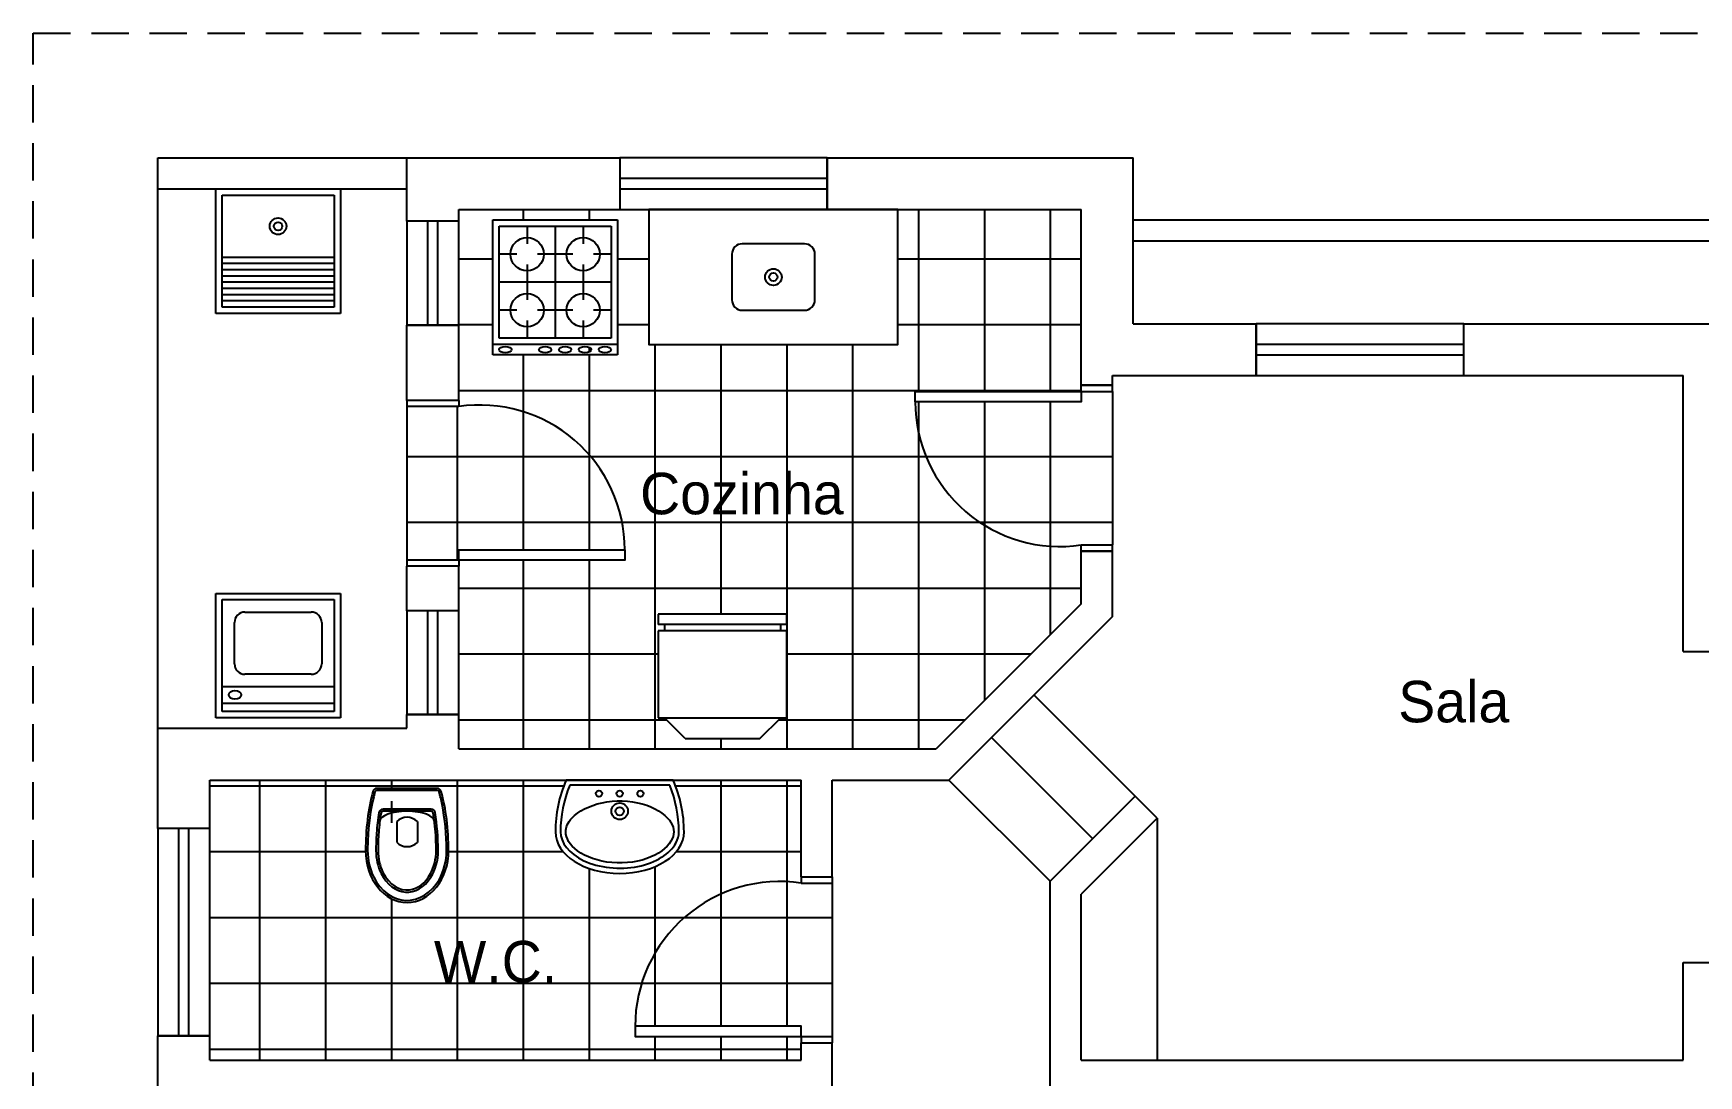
# Model space of a CAD drawing. Extents: x 0 to 13.3, y 0 to 8.5.
# Drawn here: x 0 to 8.02, y 3.52 to 8.55 of the extents above; entities that cross this region are included whole.
import ezdxf

# ---------------------------------------------------------------- set-up
doc = ezdxf.new("R2010")
doc.units = 0
doc.linetypes.add('ACAD_ISO02W100', pattern=[15, 12, -3])
for name, color, linetype in [('BLOCO', 5, 'CONTINUOUS'), ('BLOCOS', 5, 'CONTINUOUS'), ('HACHURA', 1, 'CONTINUOUS'), ('PAREDE', 7, 'CONTINUOUS'), ('PONTILHADO', 8, 'ACAD_ISO02W100')]:
    doc.layers.add(name, color=color, linetype=linetype)
doc.styles.add('PADRÃO', font='AVGARDN.TTF', dxfattribs={"height": 0.2})
pattern_1 = [(0, (-139.2433295770774, -143.6670879911325), (0, 0.3175), []), (90, (-139.2433295770774, -143.6670879911325), (-0.3175, 1.944062586693024e-17), [])]

# ---------------------------------------------------------------- blocks, each defined once
blk = doc.blocks.new('J50')
at = {"layer": 'BLOCO'}
for p, q in [((0, 0.25), (0, 0)), ((0.5, 0.25), (0, 0.25)), ((0.5, 0), (0.5, 0.25)), ((0.5, 0.1500000000000057), (0, 0.1500000000000057)), ((0, 0.09999999999999432), (0.5, 0.09999999999999432)), ((0, 0), (0.5, 0))]:
    blk.add_line(p, q, dxfattribs=at)
blk = doc.blocks.new('J1')
at = {"layer": 'BLOCO'}
for p, q in [((0, 0.25), (0, 0)), ((1, 0.25), (0, 0.25)), ((1, 0), (1, 0.25)), ((1, 0.1500000000000057), (0, 0.1500000000000057)), ((0, 0.09999999999999432), (1, 0.09999999999999432)), ((0, 0), (1, 0))]:
    blk.add_line(p, q, dxfattribs=at)
blk = doc.blocks.new('P80D25')
at = {"layer": 'BLOCO', "ltscale": 0.015}
for p, q in [((0, 0.2499999999999716), (0, 0)), ((0, 0.25), (0.03000000000000114, 0.25)), ((0.03000000000000114, 0.2499999999999716), (0.03000000000000114, 0)), ((0.7700000000000102, 0.2499999999999716), (0.7700000000000102, -2.842170943040401e-14)), ((0.7700000000000102, 0.2499999999999716), (0.8000000000000114, 0.2499999999999716)), ((0.8000000000000114, 0.2499999999999716), (0.8000000000000114, -2.842170943040401e-14)), ((0, 0), (0.8000000000000114, -2.842170943040401e-14))]:
    blk.add_line(p, q, dxfattribs=at)
at = {"layer": 'BLOCO'}
blk.add_lwpolyline([(0.7700000000000102, 0.2499999999999716), (0.7199999999999989, 0.2499999999999716), (0.7199999999999989, 1.049999999999983), (0.7700000000000102, 1.049999999999983)], close=True, dxfattribs=at)
at = {"layer": 'BLOCO', "ltscale": 0.015}
blk.add_arc((0.7199999999999989, 0.3524374999999793), 0.6975625000000036, 89.99999999999959, 188.444460412286, dxfattribs=at)
blk = doc.blocks.new('P80E15')
at = {"layer": 'BLOCO', "ltscale": 0.015}
for p, q in [((0.03000000000000114, 0.1500000000000057), (0, 0.1500000000000057)), ((0, 0.1500000000000057), (0, 0)), ((0.03000000000000114, 0.1500000000000057), (0.03000000000000114, 0)), ((0.8000000000000114, 0.1500000000000341), (0.7700000000000102, 0.1500000000000341)), ((0.7700000000000102, 0.1500000000000057), (0.7700000000000102, 0)), ((0.8000000000000114, 0.1500000000000057), (0.8000000000000114, 0)), ((0.03000000000000114, 2.842170943040401e-14), (0, 0)), ((0.8000000000000114, 2.842170943040401e-14), (0.7700000000000102, 5.684341886080801e-14))]:
    blk.add_line(p, q, dxfattribs=at)
at = {"layer": 'BLOCO'}
blk.add_lwpolyline([(0.03000000000000114, 0.1500000000000057), (0.0800000000000125, 0.1500000000000057), (0.0800000000000125, 0.950000000000017), (0.03000000000000114, 0.950000000000017)], close=True, dxfattribs=at)
at = {"layer": 'BLOCO', "ltscale": 0.015}
blk.add_arc((0.0800000000000125, 0.2524375000000134), 0.6975625000000036, 351.555539587714, 90.00000000000041, dxfattribs=at)
blk = doc.blocks.new('P80D15')
at = {"layer": 'BLOCO', "ltscale": 0.015}
for p, q in [((0, 0.1500000000000057), (0, 0)), ((0, 0.1500000000000341), (0.03000000000000114, 0.1500000000000341)), ((0.03000000000000114, 0.1500000000000057), (0.03000000000000114, 0)), ((0.7700000000000102, 0.1500000000000057), (0.7700000000000102, 0)), ((0.7700000000000102, 0.1500000000000057), (0.8000000000000114, 0.1500000000000057)), ((0.8000000000000114, 0.1500000000000057), (0.8000000000000114, 0)), ((0, 2.842170943040401e-14), (0.03000000000000114, 0)), ((0.7699999999999818, 0), (0.8000000000000114, 0))]:
    blk.add_line(p, q, dxfattribs=at)
at = {"layer": 'BLOCO'}
blk.add_lwpolyline([(0.7700000000000102, 0.1500000000000057), (0.7199999999999989, 0.1500000000000057), (0.7199999999999989, 0.950000000000017), (0.7700000000000102, 0.950000000000017)], close=True, dxfattribs=at)
at = {"layer": 'BLOCO', "ltscale": 0.015}
blk.add_arc((0.7199999999999989, 0.2524375000000134), 0.6975625000000036, 89.99999999999959, 188.444460412286, dxfattribs=at)
blk = doc.blocks.new('VASOSAN')
at = {"layer": 'BLOCOS'}
for p, q in [((-0.04999870165021036, 0.1999637913173729), (-0.04999870165021036, 0.300036208682684)), ((0.05000129834978395, 0.2000000000000171), (0.05000129834978395, 0.3000000000000398)), ((-0.1156907586723577, 0.1400000000000148), (0.1156608751354042, 0.1400000000000148)), ((-0.1156899891503542, 0.1500000000000057), (0.1156563640565906, 0.1500000000000057)), ((-0.1449592708755176, 0.04000000000002046), (0.1449618675667352, 0.04000000000002046)), ((-0.144958964094414, 0.05000000000001137), (0.144958964094414, 0.05000000000001137))]:
    blk.add_line(p, q, dxfattribs=at)
for centre, radius, start, end in [((-1.681254687468936e-05, 0.2500000000000284), 0.07072348561596478, 44.98962509969003, 134.9688828081831), ((-1.681254687468936e-05, 0.2500000000000284), 0.07072348561596478, 225.0311171918169, 315.01037490031), ((-0.1156907586724003, 0.1599999999999966), 0.02, 189.3867869031125, 270.0000000001221), ((-0.1156899891503826, 0.1599999999999113), 0.01, 189.3843767903272, 270.0000000002443), ((0.1156563640566048, 0.1599999999999397), 0.01, 269.9999999999185, 350.5758748885445), ((0.1156608751354185, 0.1600000000000534), 0.02, 269.9999999999593, 350.5771305827586), ((-0.1449592708755176, 0.06000000000784667), 0.02, 195.5363314444965, 269.9999999879495), ((-0.1449589640944282, 0.0600000000000307), 0.01, 195.5346797106506, 270), ((0.1449589640941156, 0.06000000000059913), 0.01, 270.0000000017912, 344.483103753554), ((0.1449618675666784, 0.06000000000008754), 0.02, 270.0000000001221, 344.463668535786)]:
    blk.add_arc(centre, radius, start, end, dxfattribs=at)
for centre, major_axis, ratio, start_param, end_param in [((1.298349786793551e-06, 0.3400000000000034), (0, 0.25), 0.8000000000000114, 4.71238898038469, 7.853981633974483), ((1.298349786793551e-06, 0.3400000000000034), (0, 0.5), 0.4000000000000057, 1.570796326794897, 2.178171401941273), ((1.298349786793551e-06, 0.3400000000000034), (0, 0.5), 0.4000000000000057, 4.10501390519934, 4.71238898038469), ((3.162615456631102e-06, 0.2000000000000171), (-0.1315416254084454, 0), 0.380107846735427, 0, 3.141592653589793)]:
    blk.add_ellipse(centre, major_axis=major_axis, ratio=ratio, start_param=start_param, end_param=end_param, dxfattribs=at)
for points, knots in [([(0.1900012983497845, 0.3400000000000034), (0.1900012983497845, 0.3848761319792686), (0.1797393390216371, 0.4296688513161939), (0.1275724019719462, 0.5345347987748141), (0.06728061332151469, 0.5774883381547511), (-0.05557463358574921, 0.5822833263597715), (-0.1176873313140447, 0.5442092108278018), (-0.1772271428546759, 0.4396819034496957), (-0.1899987016502109, 0.3899119131999385), (-0.1899987016502109, 0.3400000000000034)], [4.71238898038469, 4.71238898038469, 4.71238898038469, 4.71238898038469, 5.268704666077937, 5.268704666077937, 6.251971787216637, 6.251971787216637, 7.235238908355337, 7.235238908355337, 7.853981633974483, 7.853981633974483, 7.853981633974483, 7.853981633974483]), ([(0.1500012983497925, 0.3400000000000034), (0.1500012983497925, 0.3788440209133057), (0.1410350669412708, 0.4175642631073231), (0.09785548235792874, 0.5046356523495774), (0.05186252916044509, 0.5365242863162791), (-0.035906470330346, 0.5428969122828846), (-0.08268716521656927, 0.5186239494114204), (-0.136675398657502, 0.4336095243094746), (-0.1499987016502189, 0.3869668551708401), (-0.1499987016502189, 0.3400000000000034)], [4.71238898038469, 4.71238898038469, 4.71238898038469, 4.71238898038469, 5.267303564860582, 5.267303564860582, 6.225165062483076, 6.225165062483076, 7.18302656010557, 7.18302656010557, 7.853981633974483, 7.853981633974483, 7.853981633974483, 7.853981633974483]), ([(0.1400012983497874, 0.3400000000000034), (0.1400012983497874, 0.3772837390730786), (0.1313244408788421, 0.4146147677288923), (0.08614040026922964, 0.5057958350239744), (0.03502463044166859, 0.5349710805647021), (-0.04931088296146413, 0.5246485128546965), (-0.08846614740087944, 0.4978919085569657), (-0.1301770436703151, 0.4186244413023701), (-0.139998701650228, 0.3793231752999873), (-0.139998701650228, 0.3400000000000034)], [4.71238898038469, 4.71238898038469, 4.71238898038469, 4.71238898038469, 5.266984672173268, 5.266984672173268, 6.376176055750425, 6.376176055750425, 7.268653195712185, 7.268653195712185, 7.853981633974483, 7.853981633974483, 7.853981633974483, 7.853981633974483]), ([(-0.1899987016502109, 0.3400000000000034), (-0.1899987016502109, 0.2628456380244302), (-0.1826597402104682, 0.1857481592563204), (-0.1646350625580055, 0.0962993025843275), (-0.1598779088782436, 0.07633152029333701), (-0.1545936493339752, 0.05732178411361133)], [1.570796326794897, 1.570796326794897, 1.570796326794897, 1.570796326794897, 2.037455774227855, 2.037455774227855, 2.178171373096618, 2.178171373096618, 2.178171373096618, 2.178171373096618]), ([(0.1255213970934932, 0.158362586435743), (0.1304959230626253, 0.1883329397418549), (0.1342856674288981, 0.2197754344096836), (0.1388984311594896, 0.280892952358073), (0.1400012983497874, 0.3104504303007616), (0.1400012983497874, 0.3400000000000034)], [4.319424209334854, 4.319424209334854, 4.319424209334854, 4.319424209334854, 4.526146784234752, 4.526146784234752, 4.71238898038469, 4.71238898038469, 4.71238898038469, 4.71238898038469]), ([(0.1353910129756457, 0.1567256052765629), (0.1406375926198677, 0.1883393074453181), (0.1445703338030171, 0.2215366219332111), (0.1489940345178695, 0.2833246268364178), (0.1500012983497925, 0.3116621455754114), (0.1500012983497925, 0.3400000000000034)], [4.319414935773391, 4.319414935773391, 4.319414935773391, 4.319414935773391, 4.53527739023095, 4.53527739023095, 4.71238898038469, 4.71238898038469, 4.71238898038469, 4.71238898038469]), ([(0.1545944801337669, 0.0573247746568768), (0.1714080019636555, 0.1178830224408784), (0.1827947395838834, 0.188231392050767), (0.1891612343353728, 0.2873542333339003), (0.1900012983497845, 0.3136769834079587), (0.1900012983497845, 0.3400000000000034)], [4.105016649121983, 4.105016649121983, 4.105016649121983, 4.105016649121983, 4.553177186481221, 4.553177186481221, 4.71238898038469, 4.71238898038469, 4.71238898038469, 4.71238898038469])]:
    blk.add_open_spline(points, degree=3, knots=knots, dxfattribs=at)
for points in [[(-0.1499987016502189, 0.3400000000000034), (-0.1499987016502189, 0.2771333061211863), (-0.1449377691834997, 0.2142947379843179), (-0.1354229546785177, 0.1567380311504962)], [(-0.1399987016502138, 0.3400000000000034), (-0.1399987016502138, 0.2776703725988909), (-0.1349701841103865, 0.2153313553609451), (-0.1255561557510418, 0.1583694305881238)]]:
    blk.add_open_spline(points, degree=3, dxfattribs=at)
blk = doc.blocks.new('LAVAT')
at = {"layer": 'BLOCOS'}
for p, q in [((-0.2573623180961135, 0), (0.2573623180960993, 0)), ((-0.2410322495695425, 0.02500000000000568), (0.2410322495695283, 0.02500000000000568))]:
    blk.add_line(p, q, dxfattribs=at)
for centre, radius in [((-2.842170943040401e-14, 0.1500000000000057), 0.04), ((-2.842170943040401e-14, 0.1500000000000057), 0.02), ((-0.09999999999999432, 0.06499999999999773), 0.015), ((0, 0.06499999999999773), 0.015), ((0.09999999999999432, 0.06499999999999773), 0.015)]:
    blk.add_circle(centre, radius, dxfattribs=at)
for centre, radius, start, end in [((0.3099999999999739, 0.25), 0.6200000000000045, 180, 203.779994731564), ((0.3099999999999739, 0.25), 0.5951987399818819, 180.0000000000055, 202.2113997706397), ((-0.3099999999999739, 0.25), 0.5951987399818819, 337.7886002293573, 359.9999999999946), ((-0.3099999999999739, 0.25), 0.6200000000000045, 336.2200052684331, 7.016477563892661e-15)]:
    blk.add_arc(centre, radius, start, end, dxfattribs=at)
blk.add_ellipse((-2.842170943040401e-14, 0.25), major_axis=(0.3100000000000023, 0), ratio=0.645161290322576, start_param=0, end_param=3.141592653589793, dxfattribs=at)
for points, knots in [([(0.2849999999999824, 0.2500000000000284), (0.2849999999999682, 0.300317964642403), (0.2452497040517159, 0.3541887687748044), (0.1008916727811169, 0.4227595909021034), (3.167234224576987e-05, 0.4339558931305021), (-0.1743068501371283, 0.3989778962069579), (-0.2442601782461509, 0.3532994974840165), (-0.2803506487652356, 0.2860131679577762), (-0.2851229441039038, 0.2679846562883483), (-0.285198739981908, 0.2499999999999716)], [0, 0, 0, 0, 0.9361481793933827, 0.9361481793933827, 1.872296358786765, 1.872296358786765, 2.808444538180148, 2.808444538180148, 3.13938546545754, 3.13938546545754, 3.13938546545754, 3.13938546545754]), ([(0.2599999999999625, 0.2500000000000284), (0.2599999999999625, 0.2784978981889878), (0.242078010852012, 0.3126567214920613), (0.1643569005752425, 0.3704649949829673), (0.1030052039381815, 0.3920693254798095), (-0.02877373062847255, 0.4037223597623836), (-0.0976825814684048, 0.3936467971219031), (-0.2034406750199054, 0.3477822861136133), (-0.2396263539294523, 0.3143366745038918), (-0.2661732608932681, 0.2526194074667387), (-0.2627272874450739, 0.2240541362115209), (-0.2158391141528142, 0.162032776211305), (-0.168127663237712, 0.1314918993692231), (-0.04805875393354597, 0.09792981637818343), (0.02266607553652022, 0.095757041570522), (0.1477154277714732, 0.1225128520000851), (0.2007272141554637, 0.1503951910720218), (0.2508407150234859, 0.2045307616155014), (0.2599999999999767, 0.2286312563089723), (0.2599999999999625, 0.2500000000000284)], [0, 0, 0, 0, 0.718091798041799, 0.718091798041799, 1.436183596083598, 1.436183596083598, 2.154275394125397, 2.154275394125397, 2.872367192167196, 2.872367192167196, 3.590458990208995, 3.590458990208995, 4.308550788250794, 4.308550788250794, 5.026642586292593, 5.026642586292593, 5.744734384334392, 5.744734384334392, 6.283185307179586, 6.283185307179586, 6.283185307179586, 6.283185307179586])]:
    blk.add_open_spline(points, degree=3, knots=knots, dxfattribs=at)
blk = doc.blocks.new('MÁQUINA')
at = {"layer": 'BLOCOS'}
for p, q in [((-0.2999999999999972, 0.6500000000000057), (0.2999999999999972, 0.6500000000000057)), ((-0.2999999999999972, 0.05000000000001137), (-0.2999999999999972, 0.6500000000000057)), ((0.2999999999999972, 0.6500000000000057), (0.2999999999999972, 0.05000000000001137)), ((-0.2700000000000244, 0.620000000000033), (0.2700000000000102, 0.620000000000033)), ((-0.2699999999999818, 0.0800000000000125), (-0.2700000000000244, 0.620000000000033)), ((0.2700000000000102, 0.620000000000033), (0.269999999999996, 0.07999999999995566)), ((-0.210000000000008, 0.3100000000000023), (-0.2100000000000222, 0.5099999999999909)), ((-0.160000000000025, 0.5600000000000023), (0.1600000000000108, 0.5600000000000023)), ((0.210000000000008, 0.5099999999999909), (0.2099999999999795, 0.3099999999999739)), ((0.1599999999999824, 0.2599999999999625), (-0.1600000000000108, 0.2599999999999909)), ((0.2700000000000102, 0.1999999999999602), (-0.2699999999999676, 0.2000000000000171)), ((0.269999999999996, 0.1199999999999477), (-0.2699999999999818, 0.1200000000000045)), ((0.2999999999999972, 0.05000000000001137), (-0.2999999999999972, 0.05000000000001137)), ((0.269999999999996, 0.07999999999995566), (-0.2699999999999818, 0.0800000000000125))]:
    blk.add_line(p, q, dxfattribs=at)
for centre, start, end in [((-0.160000000000025, 0.5099999999999909), 90, 180.0000000000045), ((0.1600000000000108, 0.5099999999999909), 359.9999999999985, 90.00000000000375), ((-0.1600000000000108, 0.3100000000000023), 180.0000000000057, 269.9999999999924), ((0.1599999999999824, 0.3099999999999739), 269.999999999994, 359.9999999999981)]:
    blk.add_arc(centre, 0.05, start, end, dxfattribs=at)
blk.add_ellipse((-0.2079155801208259, 0.1609604888554372), major_axis=(-0.03006968374842245, 0), ratio=0.7169811713374736, dxfattribs=at)
blk = doc.blocks.new('TANQUE')
at = {"layer": 'BLOCOS'}
for p, q in [((-0.2999999999999972, 0.5999999999999943), (0.2999999999999972, 0.5999999999999943)), ((-0.2999999999999972, 0), (-0.2999999999999972, 0.5999999999999943)), ((-0.2700000000000244, 0.5700000000000216), (0.2700000000000102, 0.5700000000000216)), ((-0.2699999999999818, 0.03000000000000114), (-0.2700000000000244, 0.5700000000000216)), ((0.2700000000000102, 0.5700000000000216), (0.269999999999996, 0.02999999999994429)), ((0.2999999999999972, 0.5999999999999943), (0.2999999999999972, 0)), ((-0.2700000000000244, 0.5400000000000205), (0.2700000000000102, 0.5400000000000205)), ((-0.2700000000000244, 0.5100000000000193), (0.2700000000000102, 0.5100000000000193)), ((-0.2700000000000244, 0.4800000000000182), (0.2700000000000102, 0.4800000000000182)), ((-0.2700000000000244, 0.4500000000000171), (0.2700000000000102, 0.4500000000000171)), ((-0.2700000000000244, 0.4200000000000159), (0.2700000000000102, 0.4200000000000159)), ((-0.2700000000000244, 0.3900000000000148), (0.2700000000000102, 0.3900000000000148)), ((-0.2700000000000244, 0.3600000000000136), (0.2700000000000102, 0.3600000000000136)), ((-0.2700000000000244, 0.3300000000000125), (0.2700000000000102, 0.3300000000000125)), ((0.2999999999999972, 0), (-0.2999999999999972, 0)), ((0.269999999999996, 0.02999999999994429), (-0.2699999999999818, 0.03000000000000114))]:
    blk.add_line(p, q, dxfattribs=at)
for radius in [0.04, 0.02]:
    blk.add_circle((1.4210854715202e-14, 0.1800000000000068), radius, dxfattribs=at)
blk = doc.blocks.new('PIA')
at = {"layer": 'BLOCOS'}
blk.add_lwpolyline([(-0.6000000000000085, 0), (0.5999999999999943, 0), (0.5999999999999943, 0.6500000000000057), (-0.6000000000000085, 0.6500000000000057)], close=True, dxfattribs=at)
blk.add_lwpolyline([(-0.1500000000000199, 0.1649999999999352), (0.1500000000000057, 0.1649999999999636, 0.414213562373095), (0.2000000000000028, 0.214999999999975), (0.2000000000000028, 0.4349999999999454, 0.414213562373095), (0.1500000000000057, 0.4849999999999568), (-0.1500000000000057, 0.4849999999999852, 0.4142135623731188), (-0.2000000000000028, 0.4349999999999739), (-0.2000000000000171, 0.2149999999999466, 0.4142135623730711)], format="xyb", close=True, dxfattribs=at)
for radius in [0.04, 0.02]:
    blk.add_circle((0, 0.3249999999999886), radius, dxfattribs=at)
blk = doc.blocks.new('FOGÃO4B')
at = {"layer": 'BLOCOS'}
for p, q in [((-0.2999999999999972, 0.700000000000017), (0.2999999999999972, 0.700000000000017)), ((-0.2999999999999972, 0.05000000000001137), (-0.2999999999999829, 0.700000000000017)), ((-0.2999999999999972, 0.6500000000000057), (0.2999999999999972, 0.6500000000000057)), ((0.2999999999999972, 0.700000000000017), (0.2999999999999972, 0.05000000000001137)), ((-0.2700000000000244, 0.620000000000033), (0.2700000000000102, 0.620000000000033)), ((-0.2699999999999818, 0.0800000000000125), (-0.2700000000000244, 0.620000000000033)), ((-0.1350000000000051, 0.5350000000000534), (-0.1350000000000193, 0.620000000000033)), ((2.842170943040401e-14, 0.0800000000000125), (-1.4210854715202e-14, 0.620000000000033)), ((0.1350000000000051, 0.5350000000000534), (0.1349999999999909, 0.620000000000033)), ((0.2700000000000102, 0.620000000000033), (0.269999999999996, 0.07999999999995566)), ((-0.2700000000000244, 0.4850000000000421), (-0.1850000000000023, 0.4850000000000421)), ((-0.08500000000000796, 0.4850000000000421), (0.08500000000000796, 0.4850000000000421)), ((0.1850000000000023, 0.4850000000000421), (0.2700000000000102, 0.4850000000000421)), ((-0.1349999999999909, 0.2650000000000716), (-0.1350000000000051, 0.4350000000000307)), ((0.1350000000000051, 0.2650000000000716), (0.1350000000000051, 0.4350000000000307)), ((-0.2700000000000244, 0.3500000000000512), (0.2700000000000102, 0.3500000000000512)), ((-0.2700000000000244, 0.2150000000000603), (-0.1850000000000023, 0.2150000000000603)), ((-0.1349999999999767, 0.0800000000000125), (-0.1349999999999767, 0.1650000000000489)), ((-0.08500000000000796, 0.2150000000000603), (0.08500000000000796, 0.2150000000000603)), ((0.1350000000000335, 0.0800000000000125), (0.1350000000000193, 0.1650000000000489)), ((0.1850000000000023, 0.2150000000000603), (0.2700000000000102, 0.2150000000000603)), ((0.2999999999999972, 0.05000000000001137), (-0.2999999999999972, 0.05000000000001137)), ((0.269999999999996, 0.07999999999995566), (-0.2699999999999818, 0.0800000000000125))]:
    blk.add_line(p, q, dxfattribs=at)
for centre in [(-0.1350000000000051, 0.4850000000000421), (0.1350000000000051, 0.4850000000000421), (-0.1350000000000051, 0.2150000000000603), (0.1350000000000051, 0.2150000000000603)]:
    blk.add_circle(centre, 0.08, dxfattribs=at)
for centre in [(-0.2399999999999949, 0.6750000000000114), (-0.1439999999999912, 0.6750000000000114), (-0.04800000000000182, 0.6750000000000114), (0.04800000000000182, 0.6750000000000114), (0.2400000000000091, 0.6750000000000114)]:
    blk.add_ellipse(centre, major_axis=(-0.03000000000000114, 0), ratio=0.499999999999981, dxfattribs=at)
blk = doc.blocks.new('GELAD')
at = {"layer": 'BLOCOS'}
for p, q in [((0.3100000000000023, 0.6499999999999773), (-0.3100000000000023, 0.6499999999999773)), ((-0.3100000000000023, 0.6499999999999773), (-0.3100000000000023, 0.5999999999999659)), ((0.3100000000000165, 0.5999999999999659), (0.3100000000000023, 0.6499999999999773)), ((0.3100000000000023, 0.5999999999999659), (-0.3100000000000023, 0.5999999999999659)), ((0.3100000000000023, 0.5699999999999648), (-0.3100000000000023, 0.5699999999999648)), ((-0.3100000000000023, 0.5699999999999648), (-0.3100000000000023, 0.1499999999999773)), ((-0.2800000000000011, 0.5999999999999659), (-0.2799999999999869, 0.5699999999999932)), ((0.2800000000000153, 0.5699999999999932), (0.2800000000000011, 0.5999999999999659)), ((0.3100000000000023, 0.1499999999999773), (0.3100000000000165, 0.5699999999999648)), ((-0.3100000000000023, 0.1499999999999773), (0.3100000000000023, 0.1499999999999773)), ((-0.1800000000000068, 0.05000000000001137), (-0.2800000000000011, 0.1500000000000057)), ((0.1800000000000068, 0.04999999999998295), (0.2800000000000011, 0.1499999999999773)), ((-0.1800000000000068, 0.05000000000001137), (0.1800000000000068, 0.04999999999998295))]:
    blk.add_line(p, q, dxfattribs=at)
blk = doc.blocks.new('COZINHA')
at = {"layer": 'HACHURA', "ltscale": 0.015, "style": 'PADRÃO'}
blk.add_text('Cozinha', height=0.2, dxfattribs=at).set_placement((-0.6582467478390299, -0.06847717339962855))
blk = doc.blocks.new('WC')
at = {"layer": 'HACHURA', "ltscale": 0.015, "style": 'PADRÃO'}
blk.add_text('W.C.', height=0.2, dxfattribs=at).set_placement((-0.137135439593294, -0.09586776615662984))
blk = doc.blocks.new('SALA')
at = {"layer": 'HACHURA', "ltscale": 0.015, "style": 'PADRÃO'}
blk.add_text('Sala', height=0.2, dxfattribs=at).set_placement((-0.2331277903099362, -0.02739059275700129))

msp = doc.modelspace()

# ---------------------------------------------------------------- hatches: boundary and pattern name
at = {"layer": 'HACHURA', "ltscale": 0.015}
h = msp.add_hatch(dxfattribs=at)
h.set_pattern_fill('NET', color=256, scale=0.1, style=0)
h.set_pattern_definition(pattern_1)
h.paths.add_polyline_path([(5.050000000000011, 6.053343713007195), (5.049999999999983, 6.083343713007224, -0.4580704259902146), (4.25, 6.773343713007222), (4.25, 6.823343713007233), (5.050000000000011, 6.823343713007233), (5.050000000000011, 6.853343713007234), (5.049999999999983, 7.69999999999996), (4.166260287494708, 7.69999999999996), (4.166260287494651, 7.049999999999955), (2.966260287494634, 7.049999999999955), (2.966260287494663, 7.699999999999989), (2.826000398022956, 7.699999999999989), (2.049999999999983, 7.699999999999989), (2.049999999999983, 7.643792240129642), (2.049999999999983, 7.143792240129642), (2.049999999999983, 6.780557445930896), (2.050000000000011, 6.750557445930895, -0.4580704259902146), (2.849999999999994, 6.060557445930897), (2.849999999999994, 6.010557445930885), (2.049999999999983, 6.010557445930914), (2.049999999999983, 5.980557445930884), (2.049999999999983, 5.766477247529224), (2.049999999999983, 5.266477247529224), (2.049999999999983, 5.099999999999966), (4.349999999999994, 5.099999999999966), (5.049999999999983, 5.799999999999926)])
h.paths.add_polyline_path([(3.631424801495228, 5.749999999999972), (3.631424801495228, 5.69999999999996), (3.601424801495227, 5.69999999999996), (3.601424801495227, 5.669999999999959), (3.631424801495228, 5.669999999999959), (3.631424801495257, 5.249999999999972), (3.601424801495227, 5.249999999999972), (3.501424801495261, 5.149999999999949), (3.141424801495191, 5.149999999999977), (3.041424801495282, 5.249999999999972), (3.011424801495224, 5.25), (3.011424801495224, 5.669999999999959), (3.041424801495253, 5.669999999999959), (3.041424801495197, 5.69999999999996), (3.011424801495224, 5.69999999999996), (3.011424801495224, 5.749999999999972)], flags=16)
h.paths.add_polyline_path([(2.814408980853699, 7), (2.214408980853733, 7), (2.214408980853733, 7.650000000000006), (2.814408980853756, 7.650000000000006)], flags=16)
edge = h.paths.add_edge_path(flags=0)
edge.add_ellipse((2.754408980853725, 7.024999999999977), major_axis=(0.03000000000000114, -3.673819061467271e-18), ratio=0.499999999999981, start_angle=0, end_angle=360)
edge = h.paths.add_edge_path(flags=0)
edge.add_ellipse((2.658408980853721, 7.024999999999977), major_axis=(0.03000000000000114, -3.673819061467271e-18), ratio=0.499999999999981, start_angle=0, end_angle=360)
edge = h.paths.add_edge_path(flags=0)
edge.add_ellipse((2.562408980853746, 7.024999999999977), major_axis=(0.03000000000000114, -3.673819061467271e-18), ratio=0.499999999999981, start_angle=0, end_angle=360)
edge = h.paths.add_edge_path(flags=0)
edge.add_ellipse((2.466408980853743, 7.024999999999977), major_axis=(0.03000000000000114, -3.673819061467271e-18), ratio=0.499999999999981, start_angle=0, end_angle=360)
edge = h.paths.add_edge_path(flags=0)
edge.add_ellipse((2.274408980853735, 7.024999999999977), major_axis=(0.03000000000000114, -3.673819061467271e-18), ratio=0.499999999999981, start_angle=0, end_angle=360)
h.paths.add_polyline_path([(5.200000000000017, 6.823343713007233), (5.050000000000011, 6.823343713007233), (5.049999999999983, 6.773343713007193), (4.25, 6.773343713007222, 0.458070425990229), (5.050000000000011, 6.083343713007224), (5.200000000000045, 6.083343713007253)])
h.paths.add_polyline_path([(2.049999999999983, 6.750557445930895), (1.800000000000011, 6.750557445930895), (1.799999999999983, 6.010557445930885), (2.049999999999983, 6.010557445930885), (2.049999999999983, 6.060557445930868), (2.849999999999994, 6.060557445930897, 0.458070425990229)])
h.paths.add_polyline_path([(2.880224824544399, 6.175060805098099), (3.998356692676253, 6.175060805098099), (3.998356692676253, 6.487423442460738), (2.880224824544399, 6.487423442460738)], flags=24)
h = msp.add_hatch(dxfattribs=at)
h.set_pattern_fill('NET', color=256, scale=0.1, style=0)
h.set_pattern_definition(pattern_1)
edge = h.paths.add_edge_path()
edge.add_line((3.699999999999989, 4.453478334670422), (3.699999999999989, 4.483478334670423))
edge.add_line((3.699999999999989, 4.483478334670423), (3.700000000000045, 4.949999999999989))
edge.add_line((3.700000000000045, 4.949999999999989), (3.082990851932152, 4.949999999999989))
edge.add_arc((2.515628533831972, 4.700000000000017), 0.6199999999999967, 1.318767317570746e-11, 23.779994731409374, ccw=False)
edge.add_ellipse((2.825628533831946, 4.700000000000017), major_axis=(-0.3100000000000023, 3.796279696849398e-17), ratio=0.645161290322576, start_angle=0, end_angle=180, ccw=False)
edge.add_arc((3.135628533831891, 4.700000000000017), 0.6200000000000027, 156.2200052685907, 179.9999999999632, ccw=False)
edge.add_line((2.568266215731711, 4.949999999999989), (0.8500000000000227, 4.950000000000017))
edge.add_line((0.8500000000000227, 4.950000000000017), (0.8500000000000512, 4.716414122159108))
edge.add_line((0.8500000000000512, 4.716414122159108), (0.8500000000000512, 3.71641412215908))
edge.add_line((0.8500000000000512, 3.71641412215908), (0.8500000000000227, 3.599999999999966))
edge.add_line((0.8500000000000227, 3.599999999999966), (3.700000000000017, 3.599999999999994))
edge.add_line((3.700000000000017, 3.599999999999994), (3.700000000000017, 3.683478334670383))
edge.add_line((3.700000000000017, 3.683478334670383), (3.700000000000017, 3.713478334670413))
edge.add_line((3.700000000000017, 3.713478334670413), (2.899999999999977, 3.713478334670413))
edge.add_line((2.899999999999977, 3.713478334670413), (2.900000000000006, 3.763478334670822))
edge.add_arc((3.597562500000009, 3.763478334670424), 0.6975624999999995, 81.55553958771628, 179.9999999999673, ccw=False)
edge = h.paths.add_edge_path(flags=16)
edge.add_ellipse((1.801010595405756, 4.609999999999985), major_axis=(-7.469109423834108e-15, -0.25), ratio=0.8000000000000114, start_angle=270, end_angle=450, ccw=False)
edge.add_ellipse((1.801010595405756, 4.609999999999985), major_axis=(-1.493821884766822e-14, -0.5), ratio=0.4000000000000057, start_angle=235.1999716104384, end_angle=270, ccw=False)
edge.add_arc((1.656050026188865, 4.889999999999958), 0.02000000000002971, 90, 168.1772623982757, ccw=False)
edge.add_line((1.656050026188865, 4.909999999999968), (1.945971164631061, 4.909999999999968))
edge.add_arc((1.945971164628844, 4.889999999999958), 0.01999999999999974, 11.822737112838183, 89.99999999364911, ccw=False)
edge.add_ellipse((1.801010595405756, 4.609999999999985), major_axis=(-1.493821884766822e-14, -0.5), ratio=0.4000000000000057, start_angle=90, end_angle=124.80002838732861, ccw=False)
h.paths.add_polyline_path([(3.850000000000023, 4.453478334670422), (3.700000000000017, 4.453478334670422, 0.4580704259902287), (2.900000000000006, 3.763478334670424), (3.699999999999989, 3.763478334670424), (3.700000000000017, 3.713478334670413), (3.850000000000023, 3.713478334670384)])
h.paths.add_polyline_path([(1.874059453339385, 3.918751291876958), (2.58655945333939, 3.918751291876958), (2.58655945333939, 4.230701841327516), (1.874059453339385, 4.230701841327516)], flags=24)

# ---------------------------------------------------------------- linework, layer by layer
for p, q in [((5.200000000000017, 6.823343713007205), (5.200000000000017, 6.083343713007224)), ((3.850000000000023, 4.453478334670422), (3.850000000000023, 3.713478334670413))]:
    msp.add_line(p, q, dxfattribs=at)
at = {"layer": 'PAREDE', "ltscale": 0.015}
for p, q in [((0.5999999999999943, 7.949999999999989), (2.826000398022927, 7.949999999999989)), ((0.5999999999999943, 4.71641412215908), (0.5999999999999943, 7.949999999999989)), ((1.799999999999983, 7.643792240129642), (1.799999999999983, 7.949999999999989)), ((2.826000398022956, 7.950000000000017), (2.826000398022956, 7.699999999999989)), ((3.826000398022956, 7.950000000000017), (3.826000398022956, 7.699999999999989)), ((3.826000398022927, 7.949999999999989), (5.300000000000011, 7.949999999999989)), ((5.299999999999983, 7.150000000000006), (5.300000000000011, 7.949999999999989)), ((0.5999999999999943, 7.799999999999983), (1.799999999999983, 7.799999999999983)), ((2.049999999999983, 7.643792240129642), (1.799999999999983, 7.643792240129642)), ((2.049999999999983, 7.699999999999989), (2.826000398022956, 7.699999999999989)), ((2.049999999999983, 7.643792240129642), (2.049999999999983, 7.699999999999989)), ((3.826000398022956, 7.69999999999996), (5.049999999999983, 7.69999999999996)), ((5.050000000000011, 6.853343713007206), (5.049999999999983, 7.69999999999996)), ((5.299999999999983, 7.650000000000006), (9.5, 7.649999999999949)), ((5.299999999999983, 7.550000000000011), (9.399999999999977, 7.549999999999955)), ((2.049999999999983, 7.143792240129642), (1.799999999999983, 7.143792240129642)), ((1.800000000000011, 6.780557445930896), (1.800000000000011, 7.143792240129642)), ((2.049999999999983, 6.780557445930896), (2.049999999999983, 7.143792240129642)), ((5.299999999999983, 7.150000000000006), (5.892934926587571, 7.149999999999977)), ((5.892934926587571, 6.900000000000006), (5.892934926587571, 7.150000000000006)), ((6.892934926587571, 6.900000000000006), (6.892934926587571, 7.150000000000006)), ((6.892934926587571, 7.149999999999977), (8.199999999999989, 7.149999999999977)), ((5.199999999999989, 6.853343713007206), (5.049999999999983, 6.853343713007206)), ((5.199999999999989, 6.900000000000006), (5.892934926587571, 6.899999999999977)), ((5.200000000000017, 6.853343713007206), (5.199999999999989, 6.900000000000006)), ((6.892934926587571, 6.899999999999977), (7.949999999999989, 6.899999999999977)), ((7.949999999999989, 5.570306665841798), (7.949999999999989, 6.899999999999977)), ((2.049999999999983, 6.780557445930896), (1.800000000000011, 6.780557445930896)), ((5.049999999999983, 5.799999999999955), (5.050000000000011, 6.053343713007195)), ((5.199999999999989, 6.053343713007195), (5.049999999999983, 6.053343713007195)), ((5.199999999999989, 5.737867965643972), (5.200000000000017, 6.053343713007223)), ((1.800000000000011, 5.766477247529224), (1.800000000000011, 5.980557445930884)), ((2.049999999999983, 5.980557445930884), (1.800000000000011, 5.980557445930884)), ((2.049999999999983, 5.766477247529224), (2.049999999999983, 5.980557445930884)), ((5.049999999999983, 5.799999999999955), (4.349999999999994, 5.099999999999966)), ((2.049999999999983, 5.766477247529224), (1.799999999999983, 5.766477247529224)), ((5.199999999999989, 5.737867965643972), (4.412132034356006, 4.949999999999989)), ((7.949999999999989, 5.570306665841798), (8.199999999999989, 5.570306665841798)), ((5.416187950266163, 4.766187950266158), (4.822253967444254, 5.36012193308818)), ((1.800000000000011, 5.199999999999989), (1.800000000000011, 5.266477247529224)), ((2.049999999999983, 5.266477247529224), (1.799999999999983, 5.266477247529224)), ((2.049999999999983, 5.099999999999966), (2.049999999999983, 5.266477247529224)), ((0.5999999999999943, 5.199999999999989), (1.800000000000011, 5.199999999999989)), ((5.10506096654413, 4.667193000900028), (4.61719300090013, 5.155060966544085)), ((2.049999999999983, 5.099999999999966), (4.349999999999994, 5.099999999999966)), ((0.8500000000000227, 4.950000000000017), (3.700000000000017, 4.949999999999989)), ((0.8500000000000512, 4.716414122159108), (0.8500000000000227, 4.950000000000017)), ((3.700000000000017, 4.483478334670423), (3.700000000000017, 4.950000000000017)), ((3.850000000000023, 4.949999999999989), (4.412132034356006, 4.949999999999989)), ((3.850000000000023, 4.483478334670423), (3.850000000000023, 4.950000000000017)), ((4.900000000000006, 4.462132034355932), (4.412132034356006, 4.949999999999989)), ((5.310121933088197, 4.872253967444124), (4.900000000000006, 4.462132034355932)), ((5.416187950266163, 4.766187950266158), (5.049999999999983, 4.399999999999949)), ((5.416187950266163, 4.766187950266158), (5.416187950266163, 3.599999999999994)), ((0.8500000000000227, 4.71641412215908), (0.5999999999999943, 4.71641412215908)), ((3.700000000000017, 4.483478334670423), (3.850000000000023, 4.483478334670423)), ((4.899999999999977, 3.387060396314695), (4.900000000000006, 4.462132034355932)), ((5.049999999999983, 3.599999999999994), (5.049999999999983, 4.399999999999949)), ((7.949999999999989, 3.599999999999937), (7.949999999999989, 4.070306665841798)), ((7.949999999999989, 4.070306665841798), (8.199999999999989, 4.070306665841798)), ((0.5999999999999943, 0.5999999999999943), (0.5999999999999943, 3.71641412215908)), ((0.8500000000000227, 3.71641412215908), (0.5999999999999943, 3.71641412215908)), ((0.8500000000000227, 3.599999999999994), (0.8500000000000512, 3.71641412215908)), ((3.700000000000017, 3.599999999999994), (3.700000000000017, 3.683478334670383)), ((3.700000000000017, 3.683478334670411), (3.850000000000023, 3.683478334670411)), ((3.850000000000023, 3.599999999999994), (3.850000000000023, 3.683478334670383)), ((0.8499999999999943, 3.599999999999994), (3.700000000000017, 3.599999999999994)), ((3.849999999999994, 3.387060396314723), (3.849999999999966, 3.599999999999994)), ((5.049999999999983, 3.599999999999994), (7.949999999999989, 3.599999999999966))]:
    msp.add_line(p, q, dxfattribs=at)
at = {"layer": 'PONTILHADO', "ltscale": 0.015}
for p, q in [((0, 0), (0, 8.549999999999983)), ((0, 8.549999999999983), (10.09999999999999, 8.549999999999983))]:
    msp.add_line(p, q, dxfattribs=at)

# ---------------------------------------------------------------- block references
at = {"layer": 'BLOCO', "ltscale": 0.015}
for name, p, rotation in [('TANQUE', (1.179522964922029, 7.799999999999983), 180), ('FOGÃO4B', (2.514408980853744, 7.699999999999989), 180), ('PIA', (3.566260287494657, 7.69999999999996), 179.9999999999991), ('P80D15', (5.200000000000017, 6.053343713007223), 90), ('P80D25', (1.800000000000011, 6.780557445930896), 270), ('VASOSAN', (1.801011893755543, 4.949999999999989), 179.9999999999983), ('LAVAT', (2.825628533831917, 4.950000000000017), 180), ('P80E15', (3.850000000000023, 3.683478334670411), 90)]:
    msp.add_blockref(name, p, dxfattribs=dict(at, rotation=rotation))
for name, p in [('COZINHA', (3.582152891064737, 6.299856659816413)), ('MÁQUINA', (1.179522964922029, 5.19999999999996)), ('GELAD', (3.321424801495226, 5.099999999999994)), ('SALA', (6.81021745592065, 5.255854639509579)), ('WC', (2.067444892932684, 4.070594332758873))]:
    msp.add_blockref(name, p, dxfattribs=at)
at = {"layer": 'PAREDE', "ltscale": 0.015}
for p in [(2.826000398022956, 7.699999999999989), (5.892934926587571, 6.900000000000006)]:
    msp.add_blockref('J1', p, dxfattribs=at)
at = {"layer": 'PAREDE', "ltscale": 0.015, "rotation": 90}
for name, p in [('J50', (2.049999999999983, 7.143792240129642)), ('J50', (2.049999999999983, 5.266477247529224)), ('J1', (0.8500000000000512, 3.71641412215908))]:
    msp.add_blockref(name, p, dxfattribs=at)

doc.saveas('drawing.dxf')
